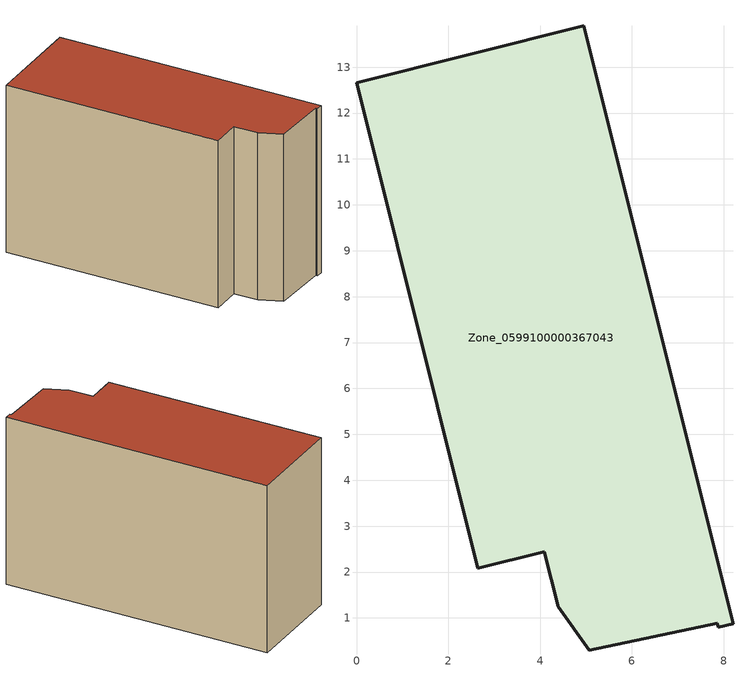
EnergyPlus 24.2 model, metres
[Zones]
Zone_0599100000367043
 floor ground (C_G): 4.09,2.44 2.64,2.08 0,12.66 4.95,13.9 8.2,0.88 7.88,0.79 7.86,0.89 5.07,0.3 4.39,1.25 z0
 wall outside (C_F): 4.95,13.9 0,12.66 2.64,2.08 4.09,2.44 4.39,1.25 5.07,0.3 7.86,0.89 7.88,0.79 8.2,0.88 4.95,13.9 z0:8.62
 roof outside (C_R): 5.07,0.3 7.86,0.89 7.88,0.79 8.2,0.88 4.95,13.9 0,12.66 2.64,2.08 4.09,2.44 4.39,1.25 z8.62
[BUILDING]
Pand.0599100000367043: North Axis=0; Terrain=City; Loads Convergence Tolerance Value=0.04; Temperature Convergence Tolerance Value=0.4; Solar Distribution=FullExterior; Maximum Number of Warmup Days=25; Minimum Number of Warmup Days=1
[Site:Location]
Rotterdam.The.Hague.AP_ZH_NLD Design_Conditions: Latitude=51.96; Longitude=4.45; Time Zone=1; Elevation=-4.5
[SITE:GROUNDTEMPERATURE:BUILDINGSURFACE]
18, 18, 18, 18, 18, 18, 18, 18, 18, 18, 18, 18
[MATERIAL] Thermal Absorptance=0.9; Solar Absorptance=0.7; Visible Absorptance=0.7
Name | Roughness | Thickness | Conductivity | Density | Specific Heat
G.TI.1992-2005 | MediumSmooth | 0.15 | 0.06 | 540 | 1210
F.TI.1992-2005 | Rough | 0.3 | 0.12 | 1920 | 840
R.TI.1992-2005 | MediumRough | 0.2 | 0.08 | 1500 | 1000
[CONSTRUCTION]
C_G: G.TI.1992-2005
C_F: F.TI.1992-2005
C_R: R.TI.1992-2005
[ZONE]
Zone_0599100000367043: Type=1; Multiplier=1; Ceiling Height=Autocalculate; Volume=Autocalculate; Floor Area=autocalculate; Part of Total Floor Area=Yes
[ZONEINFILTRATION:DESIGNFLOWRATE]
Infil_Zone_0599100000367043: Zone or ZoneList or Space or SpaceList=Zone_0599100000367043; Schedule=AlwaysOn; Design Flow Rate Calculation Method=Flow/Area; Flow Rate per Floor Area=0.0015; Constant Term Coefficient=1; Temperature Term Coefficient=0; Velocity Term Coefficient=0; Velocity Squared Term Coefficient=0
[HVACTEMPLATE:ZONE:IDEALLOADSAIRSYSTEM]
Zone_0599100000367043: Maximum Heating Supply Air Temperature=50; Minimum Cooling Supply Air Temperature=13; Maximum Heating Supply Air Humidity Ratio=0.0156; Minimum Cooling Supply Air Humidity Ratio=0.0077; Heating Limit=NoLimit; Cooling Limit=NoLimit; Dehumidification Control Type=ConstantSensibleHeatRatio; Cooling Sensible Heat Ratio=0.7; Dehumidification Setpoint=60; Humidification Control Type=None; Humidification Setpoint=30; Outdoor Air Method=None; Outdoor Air Flow Rate per Person=0.00944; Outdoor Air Flow Rate per Zone Floor Area=0; Outdoor Air Flow Rate per Zone=0; Demand Controlled Ventilation Type=None; Outdoor Air Economizer Type=NoEconomizer; Heat Recovery Type=None; Sensible Heat Recovery Effectiveness=0.7; Latent Heat Recovery Effectiveness=0.65
[ZONECONTROL:THERMOSTAT]
ThermostatControl_Zone_0599100000367043: Zone or ZoneList=Zone_0599100000367043; Control Type Schedule=DualSetpointControlType; Control 1=Thermostat_Zone_0599100000367043; Temperature Difference Between Cutout And Setpoint=0
[THERMOSTATSETPOINT:DUALSETPOINT]
Thermostat_Zone_0599100000367043: Heating Setpoint Temperature Schedule=HeatingSetpoint_Zone_0599100000367043; Cooling Setpoint Temperature Schedule=CoolingSetpoint_Zone_0599100000367043
[SCHEDULE:COMPACT]
HeatingSetpoint_Zone_0599100000367043: Through: 12/31, For: AllDays, Until: 24:00, 21
CoolingSetpoint_Zone_0599100000367043: Through: 12/31, For: AllDays, Until: 24:00, 24
DualSetpointControlType: Through: 12/31, For: AllDays, Until: 24:00, 4
AlwaysOn: Through: 12/31, For: AllDays, Until: 24:00, 1
